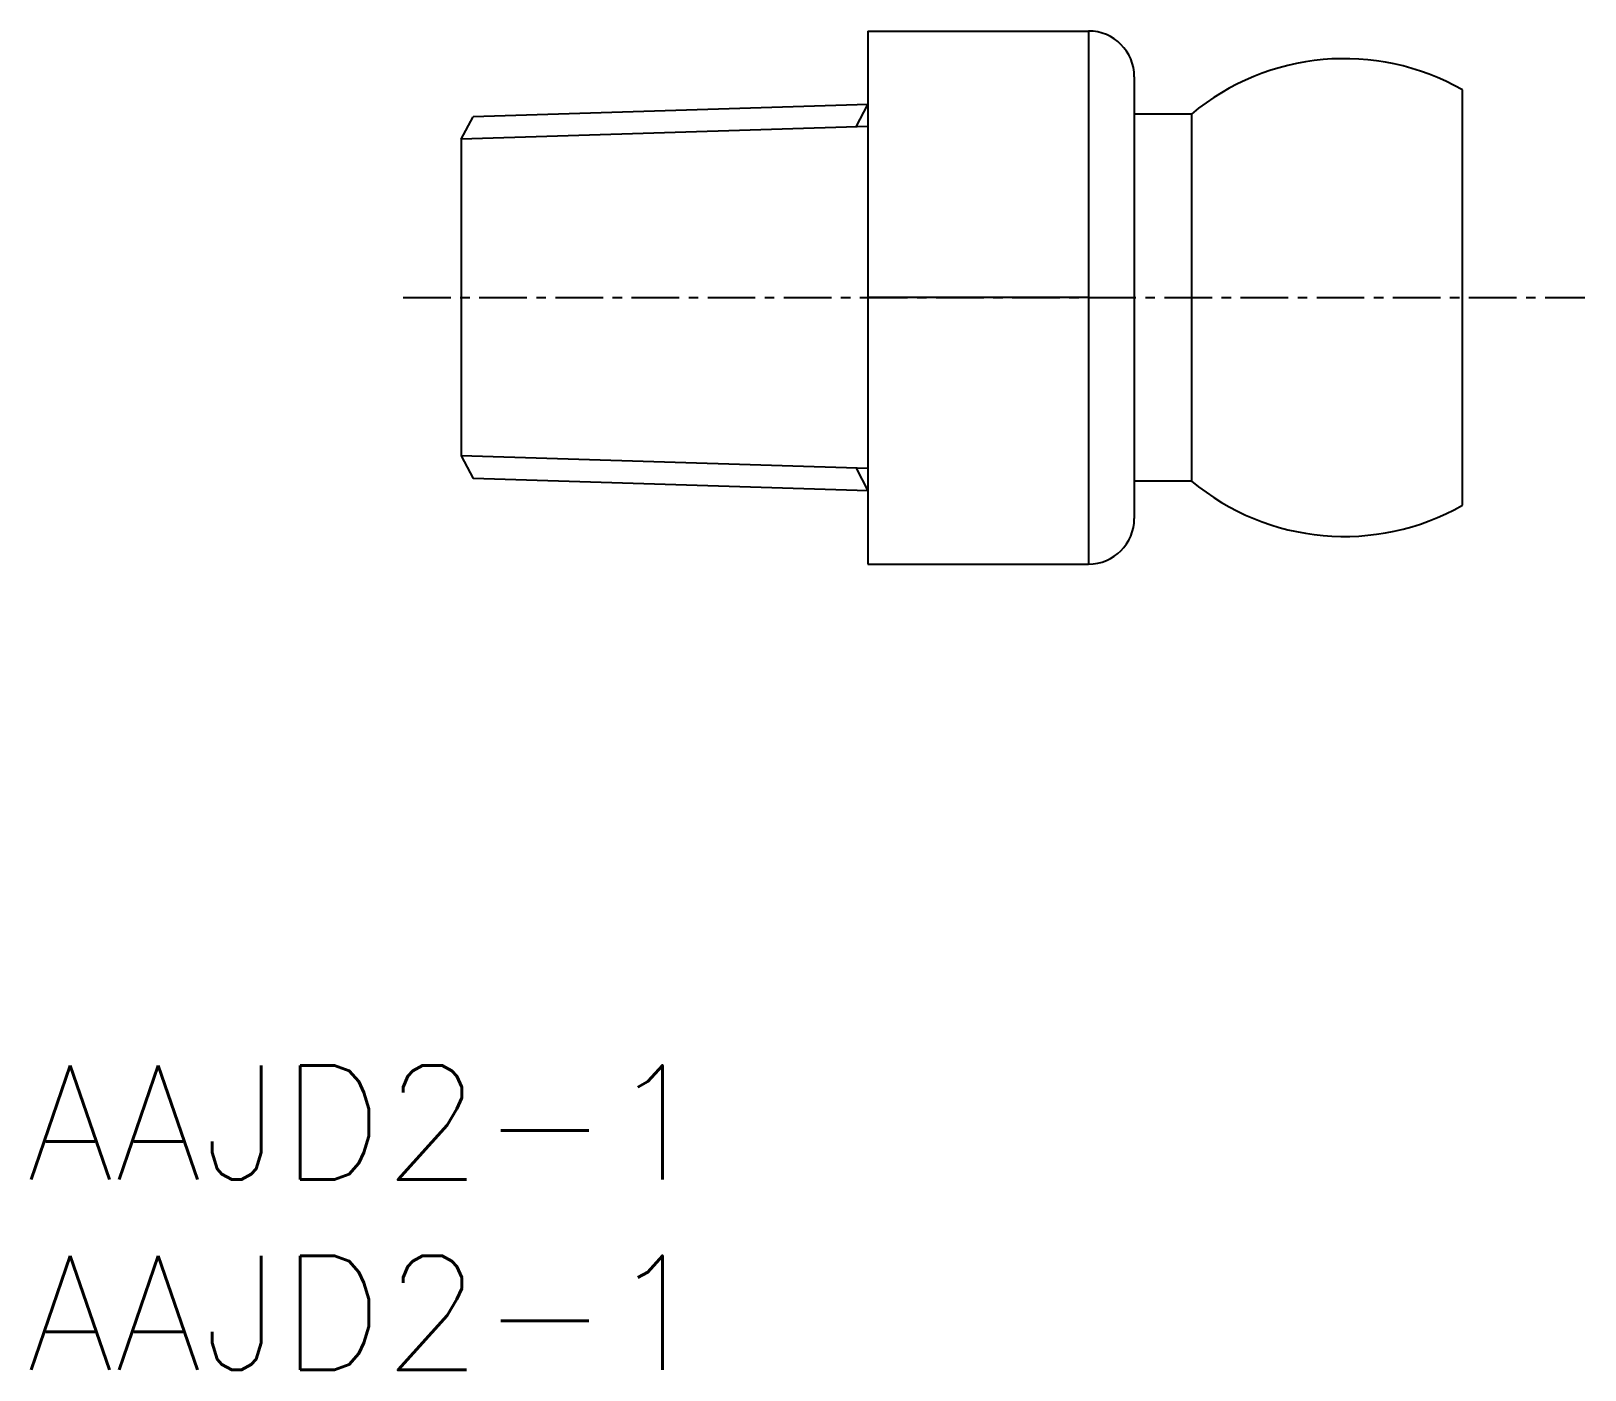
# Model space of a CAD drawing. Extents: x 0.1 to 41, y 0 to 35.2.
import ezdxf
from ezdxf.enums import TextEntityAlignment as Align

# ---------------------------------------------------------------- set-up
doc = ezdxf.new("R2010")
doc.units = 0
doc.linetypes.add('CENTER', pattern=[2, 1.25, -0.25, 0.25, -0.25])
doc.layers.get('0').update_dxf_attribs({"linetype": 'CONTINUOUS'})
doc.layers.add('CENTER', color=1, linetype='CENTER')
doc.styles.get("Standard").update_dxf_attribs({"font": 'txt.shx', "bigfont": '@extfont2.shx'})

msp = doc.modelspace()

# ---------------------------------------------------------------- linework, layer by layer
at = {"color": 7, "linetype": 'CONTINUOUS'}
for p, q in [((22.112, 35.167), (27.912, 35.167)), ((22.112, 35.167), (22.112, 21.167)), ((27.912, 35.167), (27.912, 21.167)), ((29.112, 33.967), (29.112, 22.367)), ((37.732, 22.711), (37.732, 33.622)), ((22.112, 33.24), (11.74, 32.916)), ((11.432, 32.326), (11.74, 32.916)), ((30.612, 32.985), (29.112, 32.985)), ((30.612, 32.985), (30.612, 23.348)), ((30.612, 32.767), (30.612, 23.567)), ((11.432, 32.326), (11.432, 24.008)), ((27.912, 28.167), (22.112, 28.167)), ((27.912, 28.167), (29.112, 28.167)), ((11.432, 24.008), (11.74, 23.417)), ((22.112, 23.093), (11.74, 23.417)), ((30.612, 23.348), (29.112, 23.348)), ((22.112, 21.167), (27.912, 21.167))]:
    msp.add_line(p, q, dxfattribs=at)
at = {"color": 3, "linetype": 'CONTINUOUS'}
for p, q in [((21.805, 32.65), (22.112, 33.24)), ((22.112, 32.659), (11.432, 32.326)), ((22.112, 23.674), (11.432, 24.008)), ((21.805, 23.684), (22.112, 23.093))]:
    msp.add_line(p, q, dxfattribs=at)
at = {"color": 7, "linetype": 'CONTINUOUS'}
for centre, radius, start, end in [((27.912, 33.967), 1.2, 0, 90), ((34.632, 28.167), 6.275, 60.3946, 129.8394), ((34.632, 28.167), 6.275, 230.1606, 299.6054), ((27.912, 22.367), 1.2, 270, 0)]:
    msp.add_arc(centre, radius, start, end, dxfattribs=at)
at = {"layer": 'CENTER', "color": 1, "linetype": 'CENTER'}
msp.add_line((9.905, 28.167), (40.951, 28.167), dxfattribs=at)

# ---------------------------------------------------------------- texts
at = {"color": 7, "linetype": 'CONTINUOUS'}
for p in [(0, 6.5), (0, 1.5)]:
    msp.add_text('AAJD2-1', height=3, dxfattribs=at).set_placement(p, align=Align.MIDDLE_LEFT)

doc.saveas('drawing.dxf')
